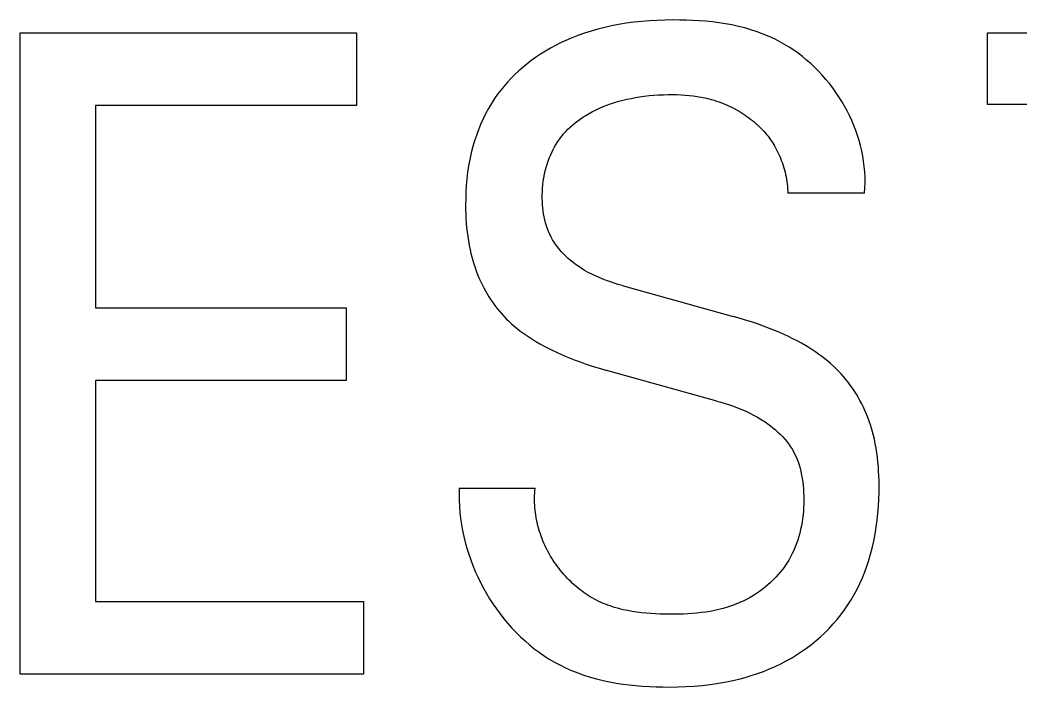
# Model space of a CAD drawing. Extents: x 10 to 622, y -523 to 292.
# Drawn here: x 288.829 to 289.365, y 102.471 to 102.829 of the extents above; entities that cross this region are included whole.
import ezdxf

# ---------------------------------------------------------------- set-up
doc = ezdxf.new("R2010")
doc.units = 0
doc.header["$LTSCALE"] = 5
doc.header["$MEASUREMENT"] = 0
doc.layers.get('0').update_dxf_attribs({"linetype": 'CONTINUOUS'})

msp = doc.modelspace()

# ---------------------------------------------------------------- linework, layer by layer
at = {"color": 7, "linetype": 'Continuous'}
for p, q in [((289.1461, 102.82569), (289.14241, 102.82487)), ((289.1498, 102.8264), (289.1461, 102.82569)), ((289.15392, 102.82707), (289.1498, 102.8264)), ((289.15805, 102.82763), (289.15392, 102.82707)), ((289.1622, 102.82807), (289.15805, 102.82763)), ((289.16637, 102.8284), (289.1622, 102.82807)), ((289.17055, 102.82864), (289.16637, 102.8284)), ((289.17475, 102.82878), (289.17055, 102.82864)), ((289.17897, 102.82884), (289.17475, 102.82878)), ((289.18249, 102.82883), (289.17897, 102.82884)), ((289.18603, 102.82876), (289.18249, 102.82883)), ((289.18957, 102.82863), (289.18603, 102.82876)), ((289.19311, 102.82842), (289.18957, 102.82863)), ((289.19664, 102.82815), (289.19311, 102.82842)), ((289.20017, 102.82778), (289.19664, 102.82815)), ((289.20367, 102.82734), (289.20017, 102.82778)), ((289.20716, 102.8268), (289.20367, 102.82734)), ((289.21062, 102.82616), (289.20716, 102.8268)), ((289.21405, 102.82542), (289.21062, 102.82616)), ((288.82881, 102.47779), (288.82881, 102.82201)), ((288.82881, 102.82201), (289.00924, 102.82201)), ((289.00924, 102.82201), (289.00924, 102.78298)), ((289.12794, 102.82047), (289.12442, 102.81908)), ((289.1315, 102.82174), (289.12794, 102.82047)), ((289.13511, 102.8229), (289.1315, 102.82174)), ((289.13874, 102.82394), (289.13511, 102.8229)), ((289.14241, 102.82487), (289.13874, 102.82394)), ((289.21745, 102.82458), (289.21405, 102.82542)), ((289.22081, 102.82361), (289.21745, 102.82458)), ((289.22412, 102.82253), (289.22081, 102.82361)), ((289.22739, 102.82132), (289.22412, 102.82253)), ((289.2306, 102.81999), (289.22739, 102.82132)), ((289.34764, 102.78347), (289.34764, 102.82201)), ((289.34764, 102.82201), (289.54884, 102.82201)), ((289.11597, 102.81514), (289.11323, 102.81366)), ((289.11874, 102.81654), (289.11597, 102.81514)), ((289.12156, 102.81785), (289.11874, 102.81654)), ((289.12442, 102.81908), (289.12156, 102.81785)), ((289.23375, 102.81851), (289.2306, 102.81999)), ((289.23631, 102.81719), (289.23375, 102.81851)), ((289.23883, 102.81576), (289.23631, 102.81719)), ((289.2413, 102.81425), (289.23883, 102.81576)), ((289.10791, 102.81044), (289.10533, 102.80871)), ((289.11055, 102.81209), (289.10791, 102.81044)), ((289.11323, 102.81366), (289.11055, 102.81209)), ((289.24372, 102.81265), (289.2413, 102.81425)), ((289.24608, 102.81096), (289.24372, 102.81265)), ((289.24839, 102.80919), (289.24608, 102.81096)), ((289.10058, 102.80516), (289.0984, 102.80337)), ((289.10281, 102.80689), (289.10058, 102.80516)), ((289.10533, 102.80871), (289.10281, 102.80689)), ((289.25065, 102.80734), (289.24839, 102.80919)), ((289.25285, 102.80541), (289.25065, 102.80734)), ((289.25498, 102.80341), (289.25285, 102.80541)), ((289.09422, 102.79958), (289.09223, 102.79759)), ((289.09628, 102.80151), (289.09422, 102.79958)), ((289.0984, 102.80337), (289.09628, 102.80151)), ((289.25705, 102.80133), (289.25498, 102.80341)), ((289.25906, 102.79919), (289.25705, 102.80133)), ((289.26099, 102.79698), (289.25906, 102.79919)), ((289.0903, 102.79553), (289.08845, 102.79342)), ((289.09223, 102.79759), (289.0903, 102.79553)), ((289.26286, 102.7947), (289.26099, 102.79698)), ((289.26465, 102.79237), (289.26286, 102.7947)), ((289.08496, 102.78899), (289.08334, 102.78669)), ((289.08667, 102.79123), (289.08496, 102.78899)), ((289.08845, 102.79342), (289.08667, 102.79123)), ((289.16362, 102.78794), (289.16617, 102.78824)), ((289.16617, 102.78824), (289.16872, 102.78847)), ((289.16872, 102.78847), (289.17128, 102.78865)), ((289.17128, 102.78865), (289.17384, 102.78877)), ((289.17384, 102.78877), (289.1764, 102.78883)), ((289.1764, 102.78883), (289.17897, 102.78883)), ((289.17897, 102.78883), (289.18114, 102.78879)), ((289.18114, 102.78879), (289.18332, 102.7887)), ((289.18332, 102.7887), (289.18549, 102.78857)), ((289.18549, 102.78857), (289.18766, 102.78838)), ((289.18766, 102.78838), (289.18982, 102.78813)), ((289.26637, 102.78998), (289.26465, 102.79237)), ((289.26801, 102.78753), (289.26637, 102.78998)), ((288.8693, 102.78298), (288.8693, 102.67442)), ((289.00924, 102.78298), (288.8693, 102.78298)), ((289.08163, 102.78404), (289.08002, 102.78133)), ((289.08334, 102.78669), (289.08163, 102.78404)), ((289.14156, 102.78236), (289.14351, 102.78313)), ((289.14351, 102.78313), (289.14549, 102.78385)), ((289.14549, 102.78385), (289.14767, 102.78456)), ((289.14767, 102.78456), (289.14987, 102.78521)), ((289.14987, 102.78521), (289.15209, 102.7858)), ((289.15209, 102.7858), (289.15432, 102.78632)), ((289.15432, 102.78632), (289.15656, 102.7868)), ((289.15656, 102.7868), (289.15882, 102.78722)), ((289.15882, 102.78722), (289.16109, 102.78759)), ((289.16109, 102.78759), (289.16362, 102.78794)), ((289.18982, 102.78813), (289.19197, 102.78782)), ((289.19197, 102.78782), (289.19412, 102.78745)), ((289.19412, 102.78745), (289.1969, 102.78686)), ((289.1969, 102.78686), (289.19965, 102.78615)), ((289.19965, 102.78615), (289.20102, 102.78575)), ((289.20102, 102.78575), (289.20237, 102.78532)), ((289.20237, 102.78532), (289.20372, 102.78486)), ((289.20372, 102.78486), (289.20505, 102.78437)), ((289.20505, 102.78437), (289.20637, 102.78385)), ((289.20637, 102.78385), (289.20768, 102.7833)), ((289.20768, 102.7833), (289.20884, 102.78279)), ((289.20884, 102.78279), (289.20997, 102.78225)), ((289.26954, 102.7851), (289.26801, 102.78753)), ((289.27098, 102.78262), (289.26954, 102.7851)), ((289.50709, 102.78347), (289.34764, 102.78347)), ((289.07851, 102.77855), (289.07711, 102.77572)), ((289.08002, 102.78133), (289.07851, 102.77855)), ((289.13073, 102.77668), (289.13218, 102.77761)), ((289.13218, 102.77761), (289.13399, 102.77869)), ((289.13399, 102.77869), (289.13584, 102.7797)), ((289.13584, 102.7797), (289.13772, 102.78065)), ((289.13772, 102.78065), (289.13962, 102.78154)), ((289.13962, 102.78154), (289.14156, 102.78236)), ((289.20997, 102.78225), (289.2111, 102.78169)), ((289.2111, 102.78169), (289.21222, 102.78111)), ((289.21222, 102.78111), (289.21332, 102.7805)), ((289.21332, 102.7805), (289.21441, 102.77988)), ((289.21441, 102.77988), (289.21549, 102.77922)), ((289.21549, 102.77922), (289.21656, 102.77855)), ((289.21656, 102.77855), (289.21761, 102.77785)), ((289.21761, 102.77785), (289.21865, 102.77713)), ((289.27235, 102.7801), (289.27098, 102.78262)), ((289.27364, 102.77753), (289.27235, 102.7801)), ((289.27484, 102.77493), (289.27364, 102.77753)), ((289.07582, 102.77284), (289.07463, 102.76991)), ((289.07711, 102.77572), (289.07582, 102.77284)), ((289.12392, 102.7714), (289.12521, 102.77254)), ((289.12521, 102.77254), (289.12654, 102.77364)), ((289.12654, 102.77364), (289.1279, 102.7747)), ((289.1279, 102.7747), (289.1293, 102.77571)), ((289.1293, 102.77571), (289.13073, 102.77668)), ((289.21865, 102.77713), (289.21967, 102.77639)), ((289.21967, 102.77639), (289.22062, 102.77567)), ((289.22062, 102.77567), (289.22156, 102.77493)), ((289.22156, 102.77493), (289.22248, 102.77416)), ((289.22248, 102.77416), (289.22339, 102.77338)), ((289.22339, 102.77338), (289.22428, 102.77258)), ((289.22428, 102.77258), (289.22515, 102.77176)), ((289.27596, 102.77229), (289.27484, 102.77493)), ((289.27698, 102.76962), (289.27596, 102.77229)), ((289.07354, 102.76695), (289.07255, 102.76394)), ((289.07463, 102.76991), (289.07354, 102.76695)), ((289.11924, 102.76636), (289.12034, 102.76769)), ((289.12034, 102.76769), (289.12148, 102.76897)), ((289.12148, 102.76897), (289.12268, 102.7702)), ((289.12268, 102.7702), (289.12392, 102.7714)), ((289.22515, 102.77176), (289.226, 102.77092)), ((289.226, 102.77092), (289.22683, 102.77007)), ((289.22683, 102.77007), (289.22765, 102.76919)), ((289.22765, 102.76919), (289.22844, 102.76829)), ((289.22844, 102.76829), (289.2292, 102.76738)), ((289.2292, 102.76738), (289.22995, 102.76645)), ((289.27792, 102.76691), (289.27698, 102.76962)), ((289.27877, 102.76418), (289.27792, 102.76691)), ((289.07255, 102.76394), (289.07166, 102.76091)), ((289.1155, 102.76076), (289.11635, 102.76222)), ((289.11635, 102.76222), (289.11726, 102.76364)), ((289.11726, 102.76364), (289.11823, 102.76502)), ((289.11823, 102.76502), (289.11924, 102.76636)), ((289.22995, 102.76645), (289.23067, 102.76549)), ((289.23067, 102.76549), (289.23135, 102.76454)), ((289.23135, 102.76454), (289.23201, 102.76357)), ((289.23201, 102.76357), (289.23265, 102.76259)), ((289.23265, 102.76259), (289.23326, 102.76159)), ((289.23326, 102.76159), (289.23384, 102.76057)), ((289.27953, 102.76143), (289.27877, 102.76418)), ((289.28019, 102.75865), (289.27953, 102.76143)), ((289.07079, 102.7575), (289.07004, 102.75406)), ((289.07166, 102.76091), (289.07079, 102.7575)), ((289.11261, 102.75466), (289.11325, 102.75622)), ((289.11325, 102.75622), (289.11395, 102.75776)), ((289.11395, 102.75776), (289.1147, 102.75928)), ((289.1147, 102.75928), (289.1155, 102.76076)), ((289.23384, 102.76057), (289.2344, 102.75954)), ((289.2344, 102.75954), (289.23494, 102.7585)), ((289.23494, 102.7585), (289.23546, 102.75744)), ((289.23546, 102.75744), (289.23594, 102.75637)), ((289.23594, 102.75637), (289.23641, 102.75529)), ((289.28075, 102.75585), (289.28019, 102.75865)), ((289.0694, 102.7506), (289.06888, 102.74712)), ((289.07004, 102.75406), (289.0694, 102.7506)), ((289.11094, 102.74968), (289.11148, 102.75148)), ((289.11148, 102.75148), (289.11202, 102.75308)), ((289.11202, 102.75308), (289.11261, 102.75466)), ((289.23641, 102.75529), (289.23685, 102.7542)), ((289.23685, 102.7542), (289.23727, 102.7531)), ((289.23727, 102.7531), (289.23766, 102.752)), ((289.23766, 102.752), (289.23806, 102.75079)), ((289.23806, 102.75079), (289.23843, 102.74958)), ((289.28121, 102.75303), (289.28075, 102.75585)), ((289.28157, 102.75019), (289.28121, 102.75303)), ((289.06888, 102.74712), (289.06846, 102.74363)), ((289.10971, 102.74421), (289.11006, 102.74604)), ((289.11006, 102.74604), (289.11047, 102.74787)), ((289.11047, 102.74787), (289.11094, 102.74968)), ((289.23843, 102.74958), (289.23877, 102.74836)), ((289.23877, 102.74836), (289.23908, 102.74713)), ((289.23908, 102.74713), (289.23937, 102.74589)), ((289.23937, 102.74589), (289.23962, 102.74465)), ((289.28182, 102.74735), (289.28157, 102.75019)), ((289.28197, 102.74449), (289.28182, 102.74735)), ((289.06815, 102.74012), (289.06793, 102.7366)), ((289.06846, 102.74363), (289.06815, 102.74012)), ((289.10904, 102.73862), (289.1092, 102.74049)), ((289.1092, 102.74049), (289.10943, 102.74235)), ((289.10943, 102.74235), (289.10971, 102.74421)), ((289.23962, 102.74465), (289.23985, 102.74341)), ((289.23985, 102.74341), (289.24006, 102.74216)), ((289.24006, 102.74216), (289.24023, 102.74091)), ((289.24023, 102.74091), (289.24038, 102.73966)), ((289.28195, 102.73876), (289.28202, 102.74163)), ((289.28202, 102.74163), (289.28197, 102.74449)), ((289.06793, 102.7366), (289.06781, 102.73308)), ((289.10888, 102.73486), (289.10893, 102.73674)), ((289.10889, 102.73297), (289.10888, 102.73486)), ((289.10893, 102.73674), (289.10904, 102.73862)), ((289.24038, 102.73966), (289.24049, 102.7384)), ((289.24049, 102.7384), (289.24058, 102.73715)), ((289.24058, 102.73715), (289.24065, 102.73589)), ((289.28177, 102.73589), (289.24065, 102.73589)), ((289.28177, 102.73589), (289.28195, 102.73876)), ((289.06781, 102.73308), (289.06777, 102.72955)), ((289.06777, 102.72955), (289.0678, 102.72713)), ((289.10895, 102.73132), (289.10889, 102.73297)), ((289.10905, 102.72968), (289.10895, 102.73132)), ((289.10919, 102.72803), (289.10905, 102.72968)), ((289.0678, 102.72713), (289.06786, 102.72471)), ((289.06786, 102.72471), (289.06798, 102.72229)), ((289.10939, 102.7264), (289.10919, 102.72803)), ((289.10963, 102.72477), (289.10939, 102.7264)), ((289.10993, 102.72315), (289.10963, 102.72477)), ((289.06798, 102.72229), (289.06814, 102.71988)), ((289.06814, 102.71988), (289.06834, 102.71747)), ((289.11028, 102.72155), (289.10993, 102.72315)), ((289.11069, 102.71996), (289.11028, 102.72155)), ((289.11116, 102.7184), (289.11069, 102.71996)), ((289.06834, 102.71747), (289.0686, 102.71506)), ((289.0686, 102.71506), (289.06891, 102.71267)), ((289.11169, 102.71685), (289.11116, 102.7184)), ((289.11228, 102.71534), (289.11169, 102.71685)), ((289.11293, 102.71385), (289.11228, 102.71534)), ((289.11365, 102.71239), (289.11293, 102.71385)), ((289.06891, 102.71267), (289.06928, 102.71028)), ((289.06928, 102.71028), (289.06971, 102.7079)), ((289.06971, 102.7079), (289.0702, 102.70554)), ((289.11443, 102.71097), (289.11365, 102.71239)), ((289.11528, 102.70959), (289.11443, 102.71097)), ((289.11619, 102.70824), (289.11528, 102.70959)), ((289.11716, 102.70693), (289.11619, 102.70824)), ((289.0702, 102.70554), (289.07064, 102.70362)), ((289.07064, 102.70362), (289.07112, 102.70171)), ((289.11818, 102.70565), (289.11716, 102.70693)), ((289.11926, 102.70442), (289.11818, 102.70565)), ((289.12038, 102.70322), (289.11926, 102.70442)), ((289.12154, 102.70206), (289.12038, 102.70322)), ((289.07112, 102.70171), (289.07165, 102.69982)), ((289.07165, 102.69982), (289.07222, 102.69793)), ((289.07222, 102.69793), (289.07283, 102.69606)), ((289.12275, 102.70094), (289.12154, 102.70206)), ((289.12399, 102.69986), (289.12275, 102.70094)), ((289.12527, 102.69882), (289.12399, 102.69986)), ((289.12658, 102.69782), (289.12527, 102.69882)), ((289.12791, 102.69686), (289.12658, 102.69782)), ((289.07283, 102.69606), (289.07349, 102.69421)), ((289.07349, 102.69421), (289.07419, 102.69237)), ((289.07419, 102.69237), (289.07494, 102.69055)), ((289.12973, 102.69565), (289.12791, 102.69686)), ((289.1316, 102.69451), (289.12973, 102.69565)), ((289.13349, 102.69344), (289.1316, 102.69451)), ((289.13542, 102.69244), (289.13349, 102.69344)), ((289.13739, 102.6915), (289.13542, 102.69244)), ((289.07494, 102.69055), (289.07574, 102.68874)), ((289.07574, 102.68874), (289.07658, 102.68696)), ((289.07658, 102.68696), (289.07747, 102.68521)), ((289.13937, 102.69062), (289.13739, 102.6915)), ((289.14139, 102.68979), (289.13937, 102.69062)), ((289.14342, 102.68901), (289.14139, 102.68979)), ((289.14547, 102.68829), (289.14342, 102.68901)), ((289.14753, 102.68761), (289.14547, 102.68829)), ((289.14961, 102.68697), (289.14753, 102.68761)), ((289.15169, 102.68637), (289.14961, 102.68697)), ((289.15169, 102.68637), (289.21127, 102.66978)), ((289.07747, 102.68521), (289.07836, 102.68355)), ((289.07836, 102.68355), (289.0793, 102.68192)), ((289.0793, 102.68192), (289.08028, 102.68032)), ((289.08028, 102.68032), (289.0813, 102.67874)), ((289.0813, 102.67874), (289.08236, 102.67719)), ((289.08236, 102.67719), (289.08347, 102.67567)), ((289.08347, 102.67567), (289.08461, 102.67418)), ((288.8693, 102.67442), (289.00378, 102.67442)), ((289.00378, 102.67442), (289.00378, 102.63539)), ((289.08461, 102.67418), (289.0858, 102.67272)), ((289.0858, 102.67272), (289.08702, 102.6713)), ((289.08702, 102.6713), (289.08829, 102.66991)), ((289.08829, 102.66991), (289.08959, 102.66856)), ((289.08959, 102.66856), (289.09099, 102.6672)), ((289.09099, 102.6672), (289.09242, 102.66588)), ((289.09242, 102.66588), (289.09389, 102.6646)), ((289.21456, 102.66885), (289.21127, 102.66978)), ((289.21783, 102.66786), (289.21456, 102.66885)), ((289.22109, 102.66683), (289.21783, 102.66786)), ((289.22432, 102.66574), (289.22109, 102.66683)), ((289.22754, 102.66459), (289.22432, 102.66574)), ((289.09389, 102.6646), (289.0954, 102.66336)), ((289.0954, 102.66336), (289.09693, 102.66215)), ((289.09693, 102.66215), (289.0985, 102.66098)), ((289.0985, 102.66098), (289.10009, 102.65985)), ((289.10009, 102.65985), (289.10171, 102.65876)), ((289.23074, 102.66339), (289.22754, 102.66459)), ((289.23391, 102.66211), (289.23074, 102.66339)), ((289.23629, 102.6611), (289.23391, 102.66211)), ((289.23865, 102.66006), (289.23629, 102.6611)), ((289.24099, 102.65896), (289.23865, 102.66006)), ((289.10171, 102.65876), (289.10334, 102.65769)), ((289.10334, 102.65769), (289.10547, 102.65638)), ((289.10547, 102.65638), (289.10763, 102.65511)), ((289.10763, 102.65511), (289.10982, 102.6539)), ((289.2433, 102.65782), (289.24099, 102.65896)), ((289.2456, 102.65664), (289.2433, 102.65782)), ((289.24786, 102.6554), (289.2456, 102.65664)), ((289.2501, 102.65411), (289.24786, 102.6554)), ((289.2523, 102.65276), (289.2501, 102.65411)), ((289.10982, 102.6539), (289.11204, 102.65273)), ((289.11204, 102.65273), (289.11427, 102.65161)), ((289.11427, 102.65161), (289.11653, 102.65053)), ((289.11653, 102.65053), (289.11881, 102.6495)), ((289.11881, 102.6495), (289.12111, 102.6485)), ((289.25398, 102.65168), (289.2523, 102.65276)), ((289.25564, 102.65057), (289.25398, 102.65168)), ((289.25728, 102.64942), (289.25564, 102.65057)), ((289.25888, 102.64823), (289.25728, 102.64942)), ((289.12111, 102.6485), (289.12377, 102.64741)), ((289.12377, 102.64741), (289.12645, 102.64636)), ((289.12645, 102.64636), (289.12916, 102.64536)), ((289.12916, 102.64536), (289.13187, 102.6444)), ((289.13187, 102.6444), (289.13461, 102.64349)), ((289.13461, 102.64349), (289.13735, 102.64262)), ((289.26046, 102.64701), (289.25888, 102.64823)), ((289.26201, 102.64575), (289.26046, 102.64701)), ((289.26353, 102.64445), (289.26201, 102.64575)), ((289.26501, 102.64311), (289.26353, 102.64445)), ((289.13735, 102.64262), (289.14011, 102.64179)), ((289.14011, 102.64179), (289.14288, 102.641)), ((289.20246, 102.62441), (289.14288, 102.641)), ((289.26645, 102.64173), (289.26501, 102.64311)), ((289.26782, 102.64035), (289.26645, 102.64173)), ((289.26915, 102.63893), (289.26782, 102.64035)), ((289.27044, 102.63748), (289.26915, 102.63893)), ((288.8693, 102.63539), (288.8693, 102.51682)), ((289.00378, 102.63539), (288.8693, 102.63539)), ((289.27169, 102.63599), (289.27044, 102.63748)), ((289.2729, 102.63447), (289.27169, 102.63599)), ((289.27407, 102.63291), (289.2729, 102.63447)), ((289.2752, 102.63133), (289.27407, 102.63291)), ((289.27628, 102.62972), (289.2752, 102.63133)), ((289.27733, 102.62807), (289.27628, 102.62972)), ((289.27832, 102.6264), (289.27733, 102.62807)), ((289.20246, 102.62441), (289.20472, 102.62376)), ((289.20472, 102.62376), (289.20697, 102.62307)), ((289.20697, 102.62307), (289.20921, 102.62234)), ((289.20921, 102.62234), (289.21144, 102.62157)), ((289.27927, 102.62471), (289.27832, 102.6264)), ((289.28021, 102.62291), (289.27927, 102.62471)), ((289.28111, 102.6211), (289.28021, 102.62291)), ((289.21144, 102.62157), (289.21364, 102.62074)), ((289.21364, 102.62074), (289.21583, 102.61986)), ((289.21583, 102.61986), (289.21799, 102.61892)), ((289.21799, 102.61892), (289.22013, 102.61792)), ((289.22013, 102.61792), (289.22223, 102.61685)), ((289.22223, 102.61685), (289.2243, 102.61571)), ((289.28195, 102.61926), (289.28111, 102.6211)), ((289.28274, 102.61739), (289.28195, 102.61926)), ((289.28348, 102.61551), (289.28274, 102.61739)), ((289.2243, 102.61571), (289.22634, 102.6145)), ((289.22634, 102.6145), (289.22834, 102.61321)), ((289.22834, 102.61321), (289.22979, 102.61221)), ((289.22979, 102.61221), (289.23121, 102.61116)), ((289.28418, 102.61361), (289.28348, 102.61551)), ((289.28483, 102.61169), (289.28418, 102.61361)), ((289.28543, 102.60976), (289.28483, 102.61169)), ((289.23121, 102.61116), (289.2326, 102.61007)), ((289.2326, 102.61007), (289.23395, 102.60894)), ((289.23395, 102.60894), (289.23526, 102.60776)), ((289.23526, 102.60776), (289.23654, 102.60654)), ((289.23654, 102.60654), (289.23776, 102.60528)), ((289.28599, 102.60781), (289.28543, 102.60976)), ((289.2865, 102.60586), (289.28599, 102.60781)), ((289.28697, 102.60389), (289.2865, 102.60586)), ((289.23776, 102.60528), (289.23893, 102.60398)), ((289.23893, 102.60398), (289.24005, 102.60263)), ((289.24005, 102.60263), (289.2411, 102.60125)), ((289.2411, 102.60125), (289.24209, 102.59983)), ((289.28748, 102.60146), (289.28697, 102.60389)), ((289.28792, 102.59903), (289.28748, 102.60146)), ((289.24209, 102.59983), (289.24301, 102.59837)), ((289.24301, 102.59837), (289.24386, 102.59687)), ((289.24386, 102.59687), (289.24468, 102.59523)), ((289.24468, 102.59523), (289.24542, 102.59356)), ((289.28831, 102.59658), (289.28792, 102.59903)), ((289.28863, 102.59413), (289.28831, 102.59658)), ((289.24542, 102.59356), (289.24608, 102.59185)), ((289.24608, 102.59185), (289.24666, 102.5901)), ((289.24666, 102.5901), (289.24717, 102.58833)), ((289.2889, 102.59166), (289.28863, 102.59413)), ((289.28912, 102.58919), (289.2889, 102.59166)), ((289.24717, 102.58833), (289.24761, 102.58653)), ((289.24761, 102.58653), (289.24799, 102.58471)), ((289.24799, 102.58471), (289.2483, 102.58287)), ((289.28929, 102.58672), (289.28912, 102.58919)), ((289.28941, 102.58424), (289.28929, 102.58672)), ((289.2483, 102.58287), (289.24856, 102.58101)), ((289.24856, 102.58101), (289.24877, 102.57914)), ((289.24877, 102.57914), (289.24893, 102.57726)), ((289.28949, 102.58176), (289.28941, 102.58424)), ((289.28953, 102.57928), (289.28949, 102.58176)), ((289.28951, 102.57549), (289.28953, 102.57928)), ((289.06441, 102.57757), (289.06432, 102.57435)), ((289.06432, 102.57435), (289.06434, 102.57113)), ((289.06441, 102.57757), (289.10512, 102.57757)), ((289.10475, 102.57236), (289.10479, 102.57367)), ((289.10479, 102.57367), (289.10487, 102.57497)), ((289.10487, 102.57497), (289.10497, 102.57627)), ((289.10497, 102.57627), (289.10512, 102.57757)), ((289.24893, 102.57726), (289.24904, 102.57537)), ((289.24904, 102.57537), (289.24911, 102.57337)), ((289.2894, 102.5717), (289.28951, 102.57549)), ((289.06434, 102.57113), (289.06447, 102.5679)), ((289.10475, 102.57106), (289.10475, 102.57236)), ((289.10477, 102.56976), (289.10475, 102.57106)), ((289.10483, 102.56845), (289.10477, 102.56976)), ((289.10492, 102.56715), (289.10483, 102.56845)), ((289.24911, 102.56935), (289.24903, 102.56734)), ((289.24911, 102.57337), (289.24913, 102.57136)), ((289.24913, 102.57136), (289.24911, 102.56935)), ((289.2892, 102.56792), (289.2894, 102.5717)), ((289.06447, 102.5679), (289.06472, 102.56467)), ((289.06472, 102.56467), (289.06508, 102.56144)), ((289.10504, 102.56585), (289.10492, 102.56715)), ((289.10519, 102.56456), (289.10504, 102.56585)), ((289.10537, 102.56327), (289.10519, 102.56456)), ((289.10558, 102.56198), (289.10537, 102.56327)), ((289.24872, 102.56335), (289.24849, 102.56137)), ((289.2489, 102.56535), (289.24872, 102.56335)), ((289.24903, 102.56734), (289.2489, 102.56535)), ((289.28849, 102.56039), (289.28889, 102.56415)), ((289.28889, 102.56415), (289.2892, 102.56792)), ((289.06508, 102.56144), (289.06554, 102.55821)), ((289.06554, 102.55821), (289.06612, 102.55499)), ((289.10582, 102.56069), (289.10558, 102.56198)), ((289.10609, 102.55941), (289.10582, 102.56069)), ((289.10639, 102.55814), (289.10609, 102.55941)), ((289.10671, 102.55687), (289.10639, 102.55814)), ((289.2482, 102.5594), (289.24785, 102.55744)), ((289.24849, 102.56137), (289.2482, 102.5594)), ((289.28798, 102.55664), (289.28849, 102.56039)), ((289.06612, 102.55499), (289.06679, 102.55179)), ((289.10707, 102.5556), (289.10671, 102.55687)), ((289.10745, 102.55435), (289.10707, 102.5556)), ((289.10786, 102.5531), (289.10745, 102.55435)), ((289.10829, 102.55186), (289.10786, 102.5531)), ((289.24699, 102.55357), (289.24646, 102.55167)), ((289.24745, 102.5555), (289.24699, 102.55357)), ((289.24785, 102.55744), (289.24745, 102.5555)), ((289.28663, 102.54919), (289.28736, 102.55291)), ((289.28736, 102.55291), (289.28798, 102.55664)), ((289.06679, 102.55179), (289.06757, 102.5486)), ((289.06757, 102.5486), (289.06846, 102.54543)), ((289.10876, 102.55063), (289.10829, 102.55186)), ((289.10925, 102.54941), (289.10876, 102.55063)), ((289.10976, 102.54819), (289.10925, 102.54941)), ((289.1103, 102.54699), (289.10976, 102.54819)), ((289.11086, 102.5458), (289.1103, 102.54699)), ((289.24524, 102.54792), (289.24453, 102.54609)), ((289.24588, 102.54978), (289.24524, 102.54792)), ((289.24646, 102.55167), (289.24588, 102.54978)), ((289.28578, 102.5455), (289.28663, 102.54919)), ((289.06846, 102.54543), (289.06944, 102.54228)), ((289.06944, 102.54228), (289.07052, 102.53916)), ((289.11145, 102.54462), (289.11086, 102.5458)), ((289.11207, 102.54345), (289.11145, 102.54462)), ((289.1127, 102.5423), (289.11207, 102.54345)), ((289.11336, 102.54116), (289.1127, 102.5423)), ((289.24292, 102.54251), (289.24201, 102.54076)), ((289.24376, 102.54428), (289.24292, 102.54251)), ((289.24453, 102.54609), (289.24376, 102.54428)), ((289.28399, 102.53905), (289.28493, 102.54226)), ((289.28493, 102.54226), (289.28578, 102.5455)), ((289.07052, 102.53916), (289.07169, 102.53607)), ((289.11404, 102.54003), (289.11336, 102.54116)), ((289.11477, 102.53889), (289.11404, 102.54003)), ((289.11551, 102.53776), (289.11477, 102.53889)), ((289.11628, 102.53665), (289.11551, 102.53776)), ((289.11707, 102.53556), (289.11628, 102.53665)), ((289.24003, 102.53742), (289.23896, 102.53582)), ((289.24104, 102.53905), (289.24003, 102.53742)), ((289.24201, 102.54076), (289.24104, 102.53905)), ((289.28294, 102.53587), (289.28399, 102.53905)), ((289.07169, 102.53607), (289.07296, 102.53301)), ((289.07296, 102.53301), (289.07432, 102.52999)), ((289.11788, 102.53449), (289.11707, 102.53556)), ((289.11871, 102.53343), (289.11788, 102.53449)), ((289.11956, 102.53239), (289.11871, 102.53343)), ((289.12044, 102.53137), (289.11956, 102.53239)), ((289.12133, 102.53037), (289.12044, 102.53137)), ((289.23538, 102.53127), (289.23408, 102.52983)), ((289.23663, 102.53275), (289.23538, 102.53127)), ((289.23782, 102.53427), (289.23663, 102.53275)), ((289.23896, 102.53582), (289.23782, 102.53427)), ((289.28056, 102.52961), (289.2818, 102.53272)), ((289.2818, 102.53272), (289.28294, 102.53587)), ((289.07432, 102.52999), (289.07578, 102.52701)), ((289.07578, 102.52701), (289.07732, 102.52407)), ((289.12225, 102.52939), (289.12133, 102.53037)), ((289.12318, 102.52843), (289.12225, 102.52939)), ((289.12413, 102.52749), (289.12318, 102.52843)), ((289.1251, 102.52657), (289.12413, 102.52749)), ((289.12609, 102.52568), (289.1251, 102.52657)), ((289.1271, 102.52481), (289.12609, 102.52568)), ((289.22989, 102.52579), (289.22841, 102.52454)), ((289.23133, 102.52709), (289.22989, 102.52579)), ((289.23273, 102.52844), (289.23133, 102.52709)), ((289.23408, 102.52983), (289.23273, 102.52844)), ((289.27776, 102.52354), (289.27921, 102.52655)), ((289.27921, 102.52655), (289.28056, 102.52961)), ((289.07732, 102.52407), (289.07895, 102.52118)), ((289.07895, 102.52118), (289.08066, 102.51834)), ((289.12812, 102.52396), (289.1271, 102.52481)), ((289.12916, 102.52314), (289.12812, 102.52396)), ((289.13022, 102.52234), (289.12916, 102.52314)), ((289.13129, 102.52157), (289.13022, 102.52234)), ((289.13238, 102.52082), (289.13129, 102.52157)), ((289.13348, 102.5201), (289.13238, 102.52082)), ((289.1346, 102.51941), (289.13348, 102.5201)), ((289.2221, 102.52005), (289.22045, 102.51906)), ((289.22373, 102.52109), (289.2221, 102.52005)), ((289.22532, 102.52219), (289.22373, 102.52109)), ((289.22688, 102.52334), (289.22532, 102.52219)), ((289.22841, 102.52454), (289.22688, 102.52334)), ((289.27452, 102.51769), (289.27619, 102.52058)), ((289.27619, 102.52058), (289.27776, 102.52354)), ((288.8693, 102.51682), (289.01301, 102.51682)), ((289.01301, 102.51682), (289.01301, 102.47779)), ((289.08066, 102.51834), (289.08246, 102.51556)), ((289.08246, 102.51556), (289.08434, 102.51284)), ((289.13573, 102.51875), (289.1346, 102.51941)), ((289.13687, 102.51811), (289.13573, 102.51875)), ((289.13803, 102.5175), (289.13687, 102.51811)), ((289.13921, 102.51692), (289.13803, 102.5175)), ((289.1404, 102.51637), (289.13921, 102.51692)), ((289.14161, 102.51584), (289.1404, 102.51637)), ((289.14282, 102.51535), (289.14161, 102.51584)), ((289.14405, 102.51488), (289.14282, 102.51535)), ((289.14529, 102.51444), (289.14405, 102.51488)), ((289.21268, 102.51534), (289.21045, 102.51451)), ((289.21488, 102.51625), (289.21268, 102.51534)), ((289.21706, 102.51726), (289.21488, 102.51625)), ((289.21876, 102.51813), (289.21706, 102.51726)), ((289.22045, 102.51906), (289.21876, 102.51813)), ((289.27099, 102.51233), (289.2728, 102.51498)), ((289.2728, 102.51498), (289.27452, 102.51769)), ((289.08434, 102.51284), (289.0863, 102.51017)), ((289.0863, 102.51017), (289.08833, 102.50758)), ((289.1476, 102.51369), (289.14529, 102.51444)), ((289.14995, 102.51302), (289.1476, 102.51369)), ((289.15232, 102.51244), (289.14995, 102.51302)), ((289.15472, 102.51193), (289.15232, 102.51244)), ((289.15715, 102.51149), (289.15472, 102.51193)), ((289.1596, 102.51111), (289.15715, 102.51149)), ((289.16206, 102.5108), (289.1596, 102.51111)), ((289.16454, 102.51055), (289.16206, 102.5108)), ((289.16703, 102.51035), (289.16454, 102.51055)), ((289.16954, 102.5102), (289.16703, 102.51035)), ((289.17205, 102.51009), (289.16954, 102.5102)), ((289.17456, 102.51002), (289.17205, 102.51009)), ((289.17708, 102.50999), (289.17456, 102.51002)), ((289.17953, 102.51), (289.17708, 102.50999)), ((289.18198, 102.51003), (289.17953, 102.51)), ((289.18443, 102.5101), (289.18198, 102.51003)), ((289.18687, 102.51022), (289.18443, 102.5101)), ((289.1893, 102.51038), (289.18687, 102.51022)), ((289.19172, 102.51059), (289.1893, 102.51038)), ((289.19413, 102.51085), (289.19172, 102.51059)), ((289.19652, 102.51117), (289.19413, 102.51085)), ((289.19889, 102.51156), (289.19652, 102.51117)), ((289.20125, 102.512), (289.19889, 102.51156)), ((289.20358, 102.51252), (289.20125, 102.512)), ((289.2059, 102.5131), (289.20358, 102.51252)), ((289.20819, 102.51377), (289.2059, 102.5131)), ((289.21045, 102.51451), (289.20819, 102.51377)), ((289.26707, 102.50724), (289.26907, 102.50975)), ((289.26907, 102.50975), (289.27099, 102.51233)), ((289.08833, 102.50758), (289.09045, 102.50505)), ((289.09045, 102.50505), (289.09263, 102.50259)), ((289.26278, 102.50244), (289.26497, 102.5048)), ((289.26497, 102.5048), (289.26707, 102.50724)), ((289.09263, 102.50259), (289.09489, 102.50021)), ((289.09489, 102.50021), (289.09723, 102.49791)), ((289.25817, 102.49796), (289.26052, 102.50016)), ((289.26052, 102.50016), (289.26278, 102.50244)), ((289.09723, 102.49791), (289.09963, 102.4957)), ((289.09963, 102.4957), (289.10209, 102.49357)), ((289.10209, 102.49357), (289.10463, 102.49153)), ((289.25064, 102.49184), (289.25323, 102.4938)), ((289.25323, 102.4938), (289.25575, 102.49584)), ((289.25575, 102.49584), (289.25817, 102.49796)), ((289.10463, 102.49153), (289.10722, 102.48958)), ((289.10722, 102.48958), (289.10988, 102.48773)), ((289.2425, 102.48651), (289.24527, 102.48819)), ((289.24527, 102.48819), (289.24799, 102.48997)), ((289.24799, 102.48997), (289.25064, 102.49184)), ((289.10988, 102.48773), (289.1126, 102.48598)), ((289.1126, 102.48598), (289.11538, 102.48434)), ((289.11538, 102.48434), (289.11822, 102.48281)), ((289.11822, 102.48281), (289.12138, 102.48125)), ((289.23386, 102.48202), (289.23679, 102.48342)), ((289.23679, 102.48342), (289.23967, 102.48492)), ((289.23967, 102.48492), (289.2425, 102.48651)), ((289.01301, 102.47779), (288.82881, 102.47779)), ((289.12138, 102.48125), (289.1246, 102.47983)), ((289.1246, 102.47983), (289.12788, 102.47853)), ((289.12788, 102.47853), (289.13121, 102.47735)), ((289.13121, 102.47735), (289.13458, 102.47629)), ((289.22099, 102.47709), (289.22427, 102.47817)), ((289.22427, 102.47817), (289.22751, 102.47935)), ((289.22751, 102.47935), (289.23071, 102.48063)), ((289.23071, 102.48063), (289.23386, 102.48202)), ((289.13458, 102.47629), (289.138, 102.47534)), ((289.138, 102.47534), (289.14146, 102.47449)), ((289.14146, 102.47449), (289.14495, 102.47375)), ((289.14495, 102.47375), (289.14846, 102.47311)), ((289.14846, 102.47311), (289.15201, 102.47256)), ((289.15201, 102.47256), (289.15557, 102.4721)), ((289.15557, 102.4721), (289.15914, 102.47172)), ((289.19029, 102.47145), (289.19466, 102.47183)), ((289.19466, 102.47183), (289.199, 102.47233)), ((289.199, 102.47233), (289.20333, 102.47296)), ((289.20333, 102.47296), (289.20764, 102.47373)), ((289.20764, 102.47373), (289.211, 102.47443)), ((289.211, 102.47443), (289.21435, 102.47522)), ((289.21435, 102.47522), (289.21769, 102.47611)), ((289.21769, 102.47611), (289.22099, 102.47709)), ((289.15914, 102.47172), (289.16273, 102.47143)), ((289.16273, 102.47143), (289.16632, 102.47121)), ((289.16632, 102.47121), (289.16991, 102.47106)), ((289.16991, 102.47106), (289.1735, 102.47098)), ((289.1735, 102.47098), (289.17708, 102.47096)), ((289.17708, 102.47096), (289.1815, 102.47102)), ((289.1815, 102.47102), (289.18591, 102.47118)), ((289.18591, 102.47118), (289.19029, 102.47145))]:
    msp.add_line(p, q, dxfattribs=at)

doc.saveas('drawing.dxf')
